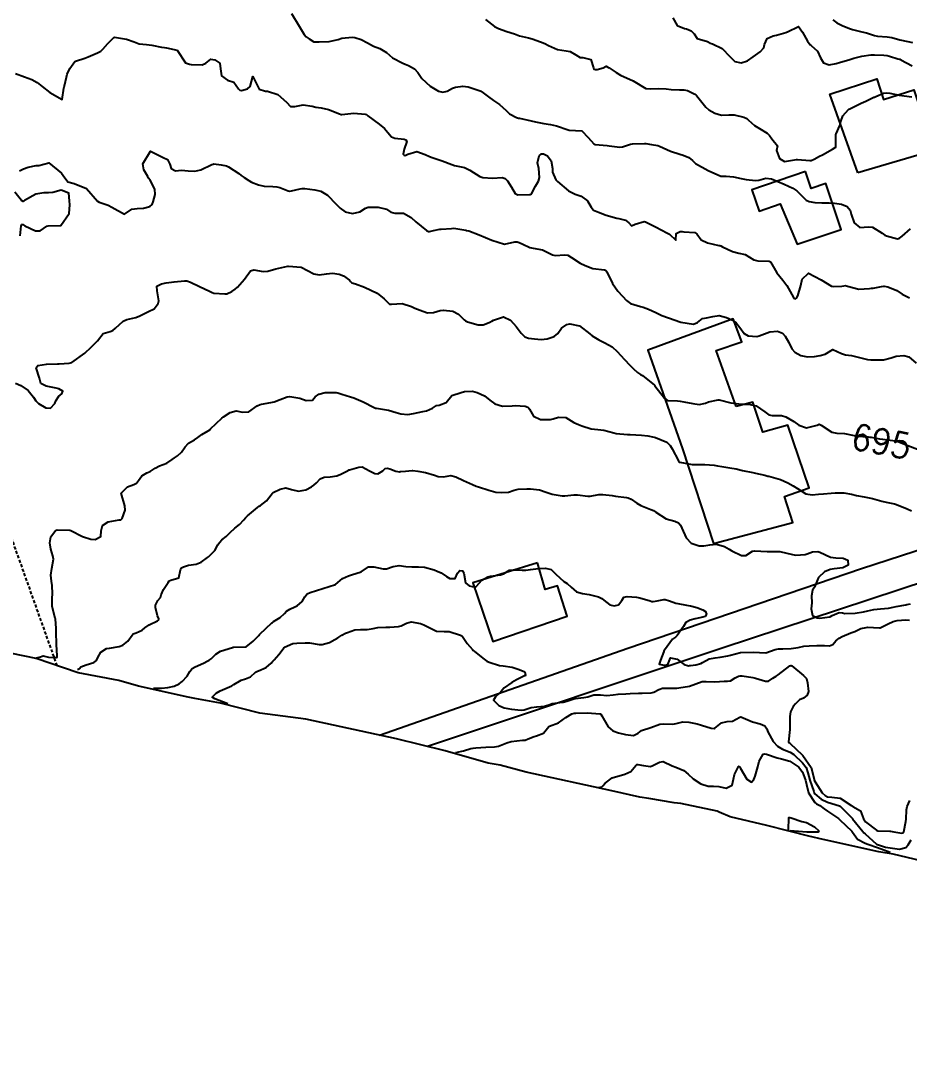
# Model space of a CAD drawing. Header units: metres. Extents: x 292545 to 299085, y 7450245 to 7463078.
# Drawn here: x 294180.7 to 294320.8, y 7462523.3 to 7462687.8 of the extents above; entities that cross this region are included whole.
import ezdxf
from ezdxf.enums import TextEntityAlignment as Align

# ---------------------------------------------------------------- set-up
doc = ezdxf.new("R2010")
doc.units = ezdxf.units.M
doc.linetypes.add('DASHED', pattern=[0.75, 0.5, -0.25])
for name, color, linetype in [('Area', 45, 'Continuous'), ('Cotas', 45, 'Continuous'), ('Curvas de Nivel 1m', 11, 'Continuous'), ('Curvas de Nivel 5m', 15, 'Continuous'), ('Edificações', 30, 'Continuous'), ('Vias Primárias', 230, 'Continuous'), ('Vias Secundárias', 230, 'DASHED')]:
    doc.layers.add(name, color=color, linetype=linetype)
doc.styles.add('Style-STANDARD', font='STANDARD.shx')

msp = doc.modelspace()

# ---------------------------------------------------------------- linework, layer by layer
at = {"layer": 'Area'}
msp.add_polyline3d([(294330.4, 7462553.36, 700.55), (294318.25, 7462556.29, 699.25), (294315.98, 7462556.65, 699.29), (294307.19, 7462558.61, 701.57), (294304.95, 7462559.1, 701.63), (294298.33, 7462560.82, 701.66), (294292.53, 7462562.17, 701.39), (294290.79, 7462562.89, 700.94), (294290.5, 7462563.06, 700.88), (294284.77, 7462564.26, 701.25), (294283.72, 7462564.35, 701.4), (294279.73, 7462565.08, 701.13), (294278.29, 7462565.24, 701.04), (294273.86, 7462566.28, 700.79), (294260.36, 7462569.19, 700.14), (294256.24, 7462570.31, 699.94), (294254.35, 7462570.61, 699.83), (294247.56, 7462572.59, 699.39), (294239.9, 7462574.45, 699.61), (294225.61, 7462577.59, 699.99), (294218.33, 7462578.51, 699.23), (294212.15, 7462580.08, 699), (294208.12, 7462580.83, 698.75), (294207.05, 7462581.03, 698.35), (294199.19, 7462582.76, 697.52), (294196.09, 7462583.67, 697.4), (294189.7, 7462584.86, 697.13), (294183.08, 7462587.14, 695.86), (294170.99, 7462589.62, 696.11)], dxfattribs=at)
at = {"layer": 'Curvas de Nivel 1m', "flags": 128}
for points, elevation in [([(294223.36, 7462688.93), (294224.54, 7462686.92), (294225.32, 7462685.62), (294225.67, 7462685.25), (294226.14, 7462684.9), (294226.87, 7462684.45), (294227.31, 7462684.44), (294227.73, 7462684.45), (294229.31, 7462684.51), (294230.68, 7462684.84), (294231.31, 7462685.01), (294232.94, 7462685.19), (294233.32, 7462685.12), (294234.32, 7462684.8), (294235.31, 7462684.28), (294236.28, 7462683.76), (294237.3, 7462683.4), (294238.33, 7462682.75), (294239.28, 7462681.93), (294240.9, 7462681.09), (294241.27, 7462680.94), (294241.82, 7462680.71), (294242.75, 7462680.19), (294243.25, 7462679.6), (294243.92, 7462678.68), (294245.22, 7462677.45), (294246.52, 7462676.66), (294247.21, 7462676.51), (294247.91, 7462676.64), (294248.72, 7462677.13), (294249.22, 7462677.27), (294250.39, 7462677.45), (294251.22, 7462677.33), (294253.09, 7462676.7), (294253.21, 7462676.65), (294253.37, 7462676.57), (294254.42, 7462675.78), (294255.2, 7462675.2), (294256.16, 7462674.54), (294257.18, 7462673.59), (294257.73, 7462673.08), (294258.82, 7462672.51), (294259.17, 7462672.41), (294259.29, 7462672.38), (294261.17, 7462671.96), (294261.81, 7462671.83), (294263.16, 7462671.57), (294264.21, 7462671.39), (294265.15, 7462671.19), (294267.01, 7462670.55), (294267.14, 7462670.52), (294269.14, 7462670.39), (294270.12, 7462669.36), (294271.04, 7462668.36), (294271.12, 7462668.29), (294271.24, 7462668.24), (294273.12, 7462668.07), (294273.44, 7462668.02), (294275.12, 7462667.81), (294275.54, 7462667.89), (294276.84, 7462668.29), (294277.12, 7462668.34), (294279, 7462668.4), (294279.12, 7462668.39), (294279.23, 7462668.38), (294280.14, 7462668.25), (294281.12, 7462668.07), (294281.4, 7462667.96), (294283.11, 7462667.18), (294284.6, 7462666.71), (294285.1, 7462666.58), (294286.01, 7462666.19), (294286.61, 7462665.7), (294287.08, 7462665.26), (294289.07, 7462664.15), (294291.06, 7462663.25), (294291.93, 7462663.25), (294293.06, 7462663.13), (294294.27, 7462662.87), (294295.05, 7462662.74), (294296.56, 7462662.55), (294297.05, 7462662.62), (294298.15, 7462662.95), (294299.06, 7462662.84), (294301.04, 7462662.01), (294302.42, 7462661.37), (294303.03, 7462660.95), (294304, 7462659.97), (294304.53, 7462659.47), (294305.02, 7462659.23), (294305.88, 7462659.09), (294307.01, 7462659.02), (294308.14, 7462659.04), (294309.01, 7462659), (294310.1, 7462658.81), (294311.01, 7462658.47), (294311.45, 7462657.89), (294311.65, 7462657.23), (294312.12, 7462655.88), (294312.97, 7462655.16), (294314.36, 7462655.25), (294314.97, 7462655.21), (294316.54, 7462654.24), (294316.95, 7462653.94), (294317.2, 7462653.82), (294318.95, 7462653.38), (294319.27, 7462653.47), (294319.66, 7462653.79), (294320.96, 7462654.92)], 692), ([(294253.95, 7462687.97), (294255.34, 7462686.89), (294255.99, 7462686.54), (294257.33, 7462686.08), (294258.5, 7462685.69), (294259.32, 7462685.4), (294260.74, 7462685.06), (294261.32, 7462684.92), (294262.6, 7462684.47), (294263.31, 7462684.16), (294263.89, 7462683.86), (294265.3, 7462683.25), (294266.69, 7462683.02), (294267.29, 7462682.9), (294268.17, 7462682.4), (294268.89, 7462681.99), (294269.28, 7462681.96), (294270.58, 7462681.67), (294270.97, 7462680.36), (294271.05, 7462680.15), (294271.26, 7462680.08), (294271.54, 7462680.08), (294272.5, 7462680.35), (294272.98, 7462680.63), (294273.26, 7462680.47), (294273.34, 7462680.41), (294273.46, 7462680.34), (294274.55, 7462679.61), (294275.25, 7462679.18), (294277.24, 7462678.29), (294279.23, 7462677.11), (294279.97, 7462677.01), (294281.22, 7462677.1), (294282.42, 7462677.03), (294283.22, 7462676.95), (294284.56, 7462676.87), (294285.22, 7462676.85), (294285.8, 7462676.77), (294286.97, 7462676.17), (294287.12, 7462676.08), (294287.21, 7462676), (294288.68, 7462674.16), (294289.19, 7462673.72), (294290.12, 7462673.2), (294291.17, 7462672.9), (294292.35, 7462672.94), (294293.18, 7462672.91), (294294.69, 7462672.56), (294295.17, 7462672.36), (294295.45, 7462672.08), (294296.36, 7462671.27), (294297.15, 7462670.76), (294298.4, 7462670.04), (294298.76, 7462669.66), (294299.13, 7462669.13), (294300, 7462668.02), (294299.83, 7462667.29), (294300.3, 7462666.02), (294301.09, 7462665.57), (294303, 7462665.89), (294303.09, 7462665.9), (294303.17, 7462665.9), (294305.09, 7462665.71), (294305.31, 7462665.74), (294305.81, 7462665.95), (294306.61, 7462666.43), (294307.1, 7462666.63), (294308.69, 7462667.5), (294309.11, 7462667.76), (294309.19, 7462667.83), (294309.23, 7462667.91), (294309.23, 7462669.82), (294309.24, 7462669.91), (294309.82, 7462671.24), (294309.99, 7462671.9), (294310.33, 7462672.75), (294311.19, 7462673.75), (294311.27, 7462673.81), (294311.42, 7462673.89), (294312.59, 7462674.48), (294313.2, 7462674.76), (294313.96, 7462675.09), (294315.21, 7462675.7), (294315.31, 7462675.74), (294315.49, 7462675.84), (294316.7, 7462676.35), (294317.22, 7462676.38), (294317.74, 7462676.33), (294319.22, 7462676.05), (294321.21, 7462675.77)], 691), ([(294308.75, 7462687.92), (294309.35, 7462687.46), (294310.22, 7462687.02), (294311.34, 7462686.54), (294311.84, 7462686.39), (294313.33, 7462686.05), (294314.03, 7462685.85), (294315.33, 7462685.44), (294315.8, 7462685.36), (294317.32, 7462685.25), (294318.02, 7462685.11), (294319.32, 7462684.77), (294320.57, 7462684.52), (294321.31, 7462684.36)], 689), ([(294179.81, 7462679.44), (294181.24, 7462678.93), (294182.36, 7462678.53), (294183.23, 7462678.02), (294184.02, 7462677.39), (294185.21, 7462676.45), (294187.19, 7462675.36), (294187.45, 7462677.13), (294187.49, 7462677.36), (294187.57, 7462677.69), (294187.97, 7462679.35), (294188.38, 7462680.22), (294189.18, 7462681.33), (294189.27, 7462681.39), (294190.72, 7462681.87), (294191.28, 7462682.08), (294192.73, 7462682.73), (294193.29, 7462682.99), (294193.44, 7462683.13), (294193.57, 7462683.28), (294194.4, 7462684.17), (294195.31, 7462685.12), (294195.41, 7462685.16), (294197.31, 7462684.87), (294198.54, 7462684.46), (294199.3, 7462684.15), (294200.45, 7462684.05), (294201.3, 7462683.94), (294202.85, 7462683.62), (294203.3, 7462683.56), (294203.63, 7462683.5), (294205.29, 7462683.14), (294206.65, 7462681.13), (294207.26, 7462680.9), (294207.52, 7462680.86), (294209.26, 7462680.81), (294209.85, 7462681.09), (294210.64, 7462681.71), (294211.27, 7462681.61), (294212.02, 7462681.06), (294212.13, 7462680.19), (294212.3, 7462679.06), (294213.24, 7462678.38), (294214.27, 7462678.07), (294214.99, 7462677.02), (294215.22, 7462676.83), (294215.45, 7462676.78), (294216.39, 7462677.01), (294216.83, 7462677.4), (294217.24, 7462679), (294218.25, 7462676.99), (294219.22, 7462676.66), (294219.55, 7462676.64), (294221.21, 7462676.13), (294222.57, 7462674.94), (294223.19, 7462674.23), (294223.87, 7462674.24), (294225.19, 7462674.51), (294226.6, 7462674.3), (294227.19, 7462674.16), (294228.03, 7462674.02), (294229.18, 7462673.78), (294230.94, 7462673.07), (294231.17, 7462672.98), (294231.31, 7462672.97), (294233.18, 7462673.17), (294234.96, 7462673.01), (294235.17, 7462672.96), (294235.28, 7462672.9), (294235.4, 7462672.79), (294237.15, 7462671.43), (294237.99, 7462670.75), (294238.54, 7462670.15), (294239.13, 7462669.45), (294239.62, 7462669.23), (294241.13, 7462669.09), (294241.4, 7462668.99), (294241.55, 7462668.71), (294241.11, 7462667.49), (294240.95, 7462666.72), (294241.1, 7462666.55), (294241.29, 7462666.53), (294241.7, 7462666.71), (294243.11, 7462667.13), (294244.45, 7462666.68), (294245.1, 7462666.37), (294245.55, 7462666.22), (294247.09, 7462665.67), (294248.61, 7462665.1), (294249.08, 7462664.96), (294250.62, 7462664.6), (294251.07, 7462664.43), (294251.47, 7462664.2), (294253.06, 7462663.2), (294253.51, 7462663.03), (294255.06, 7462662.92), (294256.55, 7462663.04), (294257.06, 7462662.89), (294257.43, 7462662.53), (294258.07, 7462661.49), (294258.61, 7462660.51), (294259.02, 7462660.31), (294260.91, 7462660.37), (294261.02, 7462660.38), (294261.1, 7462660.4), (294261.21, 7462660.48), (294261.85, 7462661.66), (294262.29, 7462662.47), (294262.47, 7462663.05), (294262.34, 7462664.47), (294262.17, 7462665.38), (294262.42, 7462666.47), (294262.77, 7462666.79), (294263.1, 7462666.79), (294263.72, 7462666.45), (294264.29, 7462665.65), (294264.51, 7462664.44), (294264.53, 7462663.9), (294265.06, 7462662.68), (294265.28, 7462662.43), (294267.03, 7462660.92), (294268.11, 7462660.4), (294269.02, 7462660.08), (294270.01, 7462659.37), (294270.63, 7462658.37), (294271, 7462657.88), (294271.79, 7462657.56), (294272.98, 7462657.12), (294274.68, 7462656.62), (294274.98, 7462656.56), (294276.01, 7462656.3), (294276.57, 7462655.9), (294276.96, 7462655.42), (294277.55, 7462655.7), (294278.97, 7462656.11), (294279.19, 7462656.05), (294280.96, 7462655.15), (294281.57, 7462654.86), (294282.75, 7462654.22), (294282.87, 7462654.14), (294282.95, 7462654.08), (294283.99, 7462653.16), (294284, 7462654.21), (294284.65, 7462654.5), (294284.96, 7462654.5), (294285.24, 7462654.48), (294286.95, 7462654.35), (294287.28, 7462654.17), (294287.98, 7462653.2), (294288.94, 7462652.72), (294290.77, 7462652.3), (294290.93, 7462652.29), (294291.07, 7462652.27), (294291.34, 7462652.12), (294292.92, 7462651.38), (294293.91, 7462651.09), (294294.92, 7462650.89), (294296.28, 7462650.07), (294296.9, 7462649.91), (294298.71, 7462649.84), (294298.9, 7462649.74), (294299.91, 7462648.02), (294300.87, 7462646.82), (294301.48, 7462646), (294302.25, 7462644.58), (294302.59, 7462643.99), (294302.83, 7462643.9), (294302.99, 7462643.99), (294303.2, 7462644.35), (294303.66, 7462645.98), (294303.87, 7462646.98), (294304.88, 7462647.96), (294306.87, 7462646.9), (294308.53, 7462645.92), (294308.85, 7462645.82), (294310.14, 7462645.9), (294310.76, 7462645.98), (294310.85, 7462645.97), (294311.05, 7462645.89), (294312.85, 7462645.4), (294314.54, 7462645.53), (294314.85, 7462645.57), (294315.1, 7462645.58), (294316.43, 7462645.82), (294316.78, 7462645.9), (294316.85, 7462645.9), (294317.43, 7462645.81), (294318.85, 7462645.22), (294319.69, 7462644.63), (294320.84, 7462644.07)], 693), ([(294180.43, 7462664.07), (294181.07, 7462664.42), (294181.81, 7462664.68), (294183.08, 7462664.92), (294183.51, 7462664.96), (294185.08, 7462665.38), (294187.06, 7462663.7), (294187.34, 7462663.36), (294188.04, 7462662.34), (294189.04, 7462662.1), (294191.03, 7462661.31), (294192.73, 7462659.29), (294193, 7462659.14), (294194.43, 7462658.7), (294194.99, 7462658.37), (294196.98, 7462657.24), (294198.15, 7462658.07), (294198.99, 7462658.15), (294200.01, 7462658.22), (294201, 7462658.44), (294201.38, 7462658.8), (294201.53, 7462659.18), (294201.85, 7462660.35), (294201.78, 7462661.18), (294201.05, 7462662.61), (294200.81, 7462662.96), (294200.66, 7462663.2), (294200.05, 7462664.23), (294199.87, 7462665.21), (294201.1, 7462667.19), (294203.09, 7462666.19), (294203.81, 7462665.88), (294204.16, 7462665.15), (294204.36, 7462664.44), (294205.06, 7462664.11), (294206, 7462664.19), (294207.06, 7462664.09), (294208.12, 7462664.05), (294209.06, 7462664.26), (294210.8, 7462665.07), (294210.98, 7462665.17), (294211.07, 7462665.18), (294212.26, 7462665.06), (294213.07, 7462664.87), (294213.39, 7462664.73), (294215.06, 7462663.66), (294215.41, 7462663.37), (294215.87, 7462663.02), (294216.59, 7462662.55), (294217.05, 7462662.3), (294218.15, 7462661.88), (294219.04, 7462661.66), (294220.39, 7462661.61), (294221.04, 7462661.58), (294221.53, 7462661.45), (294222.81, 7462660.93), (294223.03, 7462660.86), (294223.09, 7462660.87), (294223.32, 7462660.93), (294224.69, 7462661.26), (294225.04, 7462661.32), (294225.46, 7462661.32), (294227.04, 7462661.11), (294227.95, 7462660.87), (294229.02, 7462660.23), (294230.4, 7462658.85), (294231, 7462658.22), (294231.8, 7462657.64), (294232.99, 7462657.36), (294234.14, 7462657.64), (294235, 7462658.18), (294235.44, 7462658.34), (294237, 7462658.37), (294238.31, 7462658.06), (294238.99, 7462657.57), (294239.66, 7462657.4), (294240.99, 7462657.39), (294242.24, 7462656.71), (294242.97, 7462656.04), (294244.64, 7462654.67), (294244.84, 7462654.56), (294244.95, 7462654.53), (294245.09, 7462654.53), (294245.73, 7462654.66), (294246.73, 7462654.88), (294246.96, 7462654.89), (294248.58, 7462655), (294248.96, 7462655.03), (294250.82, 7462654.73), (294250.95, 7462654.7), (294251.3, 7462654.6), (294252.95, 7462654.01), (294253.94, 7462653.57), (294254.94, 7462653.15), (294256.93, 7462652.53), (294258.56, 7462652.89), (294258.94, 7462652.9), (294259.24, 7462652.81), (294259.82, 7462652.5), (294260.93, 7462652.01), (294261.49, 7462651.91), (294262.92, 7462651.64), (294264.53, 7462650.82), (294264.91, 7462650.71), (294266.48, 7462650.84), (294266.91, 7462650.78), (294267.5, 7462650.4), (294268.89, 7462649.52), (294269.67, 7462649.16), (294270.89, 7462648.69), (294272.74, 7462648.49), (294272.88, 7462648.44), (294272.97, 7462648.34), (294273.08, 7462648.14), (294273.99, 7462646.33), (294274.84, 7462645.08), (294275.54, 7462644.31), (294276.18, 7462643.65), (294276.82, 7462643.17), (294278.38, 7462642.71), (294278.82, 7462642.59), (294279.66, 7462642.26), (294280.81, 7462641.72), (294281.76, 7462641.28), (294282.79, 7462640.89), (294284.78, 7462640.2), (294286.78, 7462639.91), (294287.4, 7462640.17), (294288.16, 7462640.79), (294288.79, 7462640.88), (294289.82, 7462641.12), (294290.8, 7462641.25), (294291.94, 7462640.97), (294292.79, 7462640.6), (294293.51, 7462640.1), (294294.07, 7462639.39), (294294.77, 7462638.41), (294295.38, 7462638.07), (294296.76, 7462637.96), (294297.13, 7462638.05), (294298.77, 7462638.7), (294299.99, 7462638.8), (294300.77, 7462638.49), (294301.19, 7462638.01), (294301.77, 7462636.98), (294302.29, 7462635.99), (294302.73, 7462635.46), (294303.71, 7462634.96), (294304.72, 7462634.75), (294305.86, 7462634.81), (294306.72, 7462634.94), (294307.5, 7462635.16), (294308.73, 7462635.92), (294310.09, 7462635.26), (294310.72, 7462635.06), (294311.66, 7462634.95), (294312.72, 7462634.71), (294314.22, 7462634.35), (294314.72, 7462634.28), (294315.13, 7462634.26), (294316.72, 7462634.29), (294317.96, 7462634.57), (294318.72, 7462634.83), (294319.92, 7462634.98), (294320.72, 7462634.72), (294321.88, 7462633.76)], 694), ([(294180.54, 7462653.84), (294180.69, 7462655.43), (294180.78, 7462655.62), (294180.96, 7462655.6), (294181.28, 7462655.43), (294182.95, 7462654.64), (294183.7, 7462654.65), (294184.74, 7462655.38), (294184.96, 7462655.44), (294186.88, 7462655.45), (294186.96, 7462655.49), (294188.26, 7462657.34), (294188.39, 7462658.73), (294188.33, 7462659.34), (294188.23, 7462660.55), (294187.03, 7462661.02), (294185.71, 7462660.69), (294185.03, 7462660.61), (294184.28, 7462660.64), (294183.02, 7462660.43), (294181.25, 7462659.43), (294181.12, 7462659.32), (294181.01, 7462659.28), (294180.76, 7462659.43), (294179.72, 7462660.75)], 694), ([(294182.89, 7462587.22), (294183.73, 7462587.39), (294184.02, 7462587.53), (294184.16, 7462587.57), (294185.04, 7462587.38), (294186.27, 7462587.31), (294186.39, 7462587.37), (294186.37, 7462587.58), (294186.3, 7462589.37), (294186.23, 7462591.34), (294186.23, 7462591.37), (294186.23, 7462591.4), (294186.21, 7462591.91), (294186.1, 7462593.37), (294186.06, 7462593.53), (294185.61, 7462595.37), (294185.58, 7462596.68), (294185.63, 7462597.37), (294185.59, 7462598.67), (294185.47, 7462599.37), (294185.37, 7462600.31), (294185.56, 7462601.37), (294185.78, 7462602.81), (294185.71, 7462603.37), (294185.39, 7462604.41), (294185.23, 7462605.38), (294185.4, 7462606.36), (294186.14, 7462607.36), (294186.39, 7462607.45), (294188.32, 7462607.42), (294188.39, 7462607.4), (294188.55, 7462607.34), (294190.38, 7462606.4), (294191.7, 7462605.98), (294192.37, 7462605.92), (294193.25, 7462606.41), (294193.31, 7462607.28), (294193.55, 7462608.13), (294194.41, 7462608.71), (294196.16, 7462609), (294196.41, 7462609.04), (294196.66, 7462609.24), (294197.11, 7462610.55), (294197.03, 7462611.23), (294196.46, 7462613.24), (294197.49, 7462614.22), (294198.48, 7462614.59), (294198.89, 7462614.8), (294199.19, 7462615.21), (294199.74, 7462615.97), (294200.5, 7462616.42), (294201.04, 7462616.65), (294201.83, 7462617.18), (294202.52, 7462617.56), (294203.69, 7462617.99), (294204.53, 7462618.52), (294204.87, 7462618.81), (294205.36, 7462619.14), (294205.98, 7462619.69), (294206.55, 7462620.56), (294207.11, 7462621.12), (294208.02, 7462621.65), (294208.57, 7462622.03), (294209.19, 7462622.48), (294210.22, 7462623.08), (294210.44, 7462623.23), (294210.59, 7462623.37), (294212.34, 7462625.05), (294212.6, 7462625.26), (294213.69, 7462625.96), (294214.61, 7462626.22), (294215.6, 7462626.04), (294216.61, 7462626.05), (294217.93, 7462626.99), (294218.38, 7462627.23), (294218.63, 7462627.29), (294220.08, 7462627.52), (294220.63, 7462627.66), (294221.58, 7462628.01), (294222.65, 7462628.44), (294223.07, 7462628.51), (294224.64, 7462628.24), (294225.66, 7462627.88), (294226.64, 7462627.91), (294227.1, 7462628.43), (294227.67, 7462628.87), (294228.66, 7462629.14), (294230.39, 7462629.11), (294230.65, 7462629.04), (294231.31, 7462628.83), (294232.65, 7462628.43), (294233.2, 7462628.25), (294234.64, 7462627.66), (294236.4, 7462626.77), (294236.62, 7462626.66), (294236.77, 7462626.62), (294238.62, 7462626.34), (294239.86, 7462625.97), (294240.61, 7462625.73), (294241.67, 7462625.65), (294242.61, 7462625.81), (294244.06, 7462626.12), (294244.62, 7462626.25), (294245.56, 7462626.66), (294246.22, 7462627.06), (294246.63, 7462627.14), (294247.72, 7462627.55), (294248.64, 7462628.63), (294250.13, 7462629.13), (294250.65, 7462629.3), (294251.89, 7462629.35), (294252.65, 7462629.14), (294253.78, 7462628.57), (294254.64, 7462627.92), (294255.43, 7462627.34), (294256.63, 7462626.96), (294258.13, 7462627.01), (294258.63, 7462627.06), (294260.18, 7462626.95), (294260.63, 7462626.81), (294260.8, 7462626.66), (294260.89, 7462626.49), (294261.51, 7462625.38), (294262.61, 7462624.84), (294264.19, 7462624.86), (294264.61, 7462624.97), (294265.44, 7462625.25), (294266.61, 7462625.18), (294267.89, 7462624.4), (294268.6, 7462624.05), (294269.13, 7462623.85), (294270.59, 7462623.4), (294271.68, 7462623.26), (294272.59, 7462623.17), (294274.17, 7462622.73), (294274.58, 7462622.64), (294276.37, 7462622.51), (294276.57, 7462622.49), (294276.76, 7462622.48), (294278.57, 7462622.37), (294279.56, 7462622.26), (294280.57, 7462622.09), (294280.78, 7462622.03), (294282.56, 7462621.3), (294283.1, 7462620.76), (294283.41, 7462620.22), (294284.41, 7462618.31), (294284.47, 7462618.2), (294284.49, 7462618.17), (294284.52, 7462618.15), (294284.61, 7462618.11), (294286.52, 7462617.75), (294286.96, 7462617.74), (294288.52, 7462617.78), (294290.02, 7462617.64), (294290.52, 7462617.55), (294291.2, 7462617.44), (294292.51, 7462617.24), (294293.47, 7462617.05), (294294.51, 7462616.82), (294296.1, 7462616.47), (294296.51, 7462616.37), (294298, 7462616.05), (294298.5, 7462615.93), (294298.64, 7462615.9), (294300.49, 7462615.37), (294301.61, 7462614.87), (294302.48, 7462614.39), (294303.14, 7462613.98), (294304.46, 7462613.15), (294305.46, 7462612.95), (294306.46, 7462613.07), (294307.25, 7462613.15), (294308.47, 7462613.24), (294309.11, 7462613.27), (294310.47, 7462613.26), (294311.67, 7462613.09), (294312.46, 7462612.88), (294313.68, 7462612.64), (294314.46, 7462612.51), (294314.99, 7462612.38), (294316.45, 7462611.96), (294317.13, 7462611.81), (294318.45, 7462611.56), (294318.79, 7462611.46), (294320.44, 7462610.78), (294321.12, 7462610.45)], 696), ([(294189.59, 7462585.46), (294189.71, 7462585.47), (294189.8, 7462585.49), (294189.88, 7462585.58), (294190.14, 7462585.81), (294190.97, 7462586.14), (294192.15, 7462586.5), (294192.59, 7462586.84), (294192.79, 7462587.28), (294193.29, 7462588.16), (294194.17, 7462588.7), (294194.63, 7462588.8), (294196.17, 7462589.03), (294196.76, 7462589.24), (294197.51, 7462589.9), (294198.2, 7462590.85), (294198.39, 7462591.03), (294198.84, 7462591.21), (294199.77, 7462591.64), (294200.21, 7462591.97), (294200.92, 7462592.48), (294202.22, 7462593.08), (294202.34, 7462593.18), (294202.44, 7462593.39), (294202.23, 7462593.88), (294201.88, 7462595.18), (294201.89, 7462595.55), (294202.26, 7462596.3), (294202.66, 7462596.78), (294202.77, 7462597.17), (294203.16, 7462598.05), (294203.89, 7462599.16), (294204.07, 7462599.38), (294204.3, 7462599.48), (294205.59, 7462599.85), (294205.83, 7462601.13), (294206.01, 7462601.45), (294206.33, 7462601.63), (294207.1, 7462601.88), (294208.33, 7462602.01), (294209.09, 7462602.34), (294210.08, 7462603.08), (294210.24, 7462603.19), (294210.34, 7462603.27), (294211.24, 7462604.19), (294211.74, 7462605.07), (294211.97, 7462605.47), (294212.38, 7462605.87), (294213.04, 7462606.39), (294213.67, 7462607.04), (294214.4, 7462607.73), (294215.12, 7462608.31), (294215.8, 7462609.02), (294216.09, 7462609.34), (294216.42, 7462609.65), (294217.97, 7462610.99), (294218.25, 7462611.17), (294218.44, 7462611.27), (294219.41, 7462612.01), (294220.12, 7462612.96), (294220.27, 7462613.16), (294220.47, 7462613.32), (294221.57, 7462613.85), (294222.47, 7462614.07), (294223.34, 7462613.79), (294224.47, 7462613.54), (294225.59, 7462613.78), (294226.48, 7462614.22), (294226.88, 7462614.48), (294227.27, 7462614.88), (294227.88, 7462615.49), (294228.49, 7462615.77), (294229.45, 7462615.81), (294230.49, 7462615.96), (294231.11, 7462616.22), (294232.3, 7462616.82), (294232.43, 7462616.9), (294232.5, 7462616.93), (294233.95, 7462617.36), (294234.51, 7462617.38), (294235.63, 7462616.78), (294236.5, 7462616.34), (294236.98, 7462616.29), (294237.76, 7462616.76), (294238.13, 7462617.14), (294238.51, 7462617.18), (294238.83, 7462617.07), (294239.82, 7462616.73), (294240.4, 7462616.62), (294240.5, 7462616.64), (294240.57, 7462616.66), (294241.31, 7462616.71), (294242.38, 7462616.83), (294242.5, 7462616.82), (294243.26, 7462616.69), (294244.5, 7462616.5), (294245.92, 7462616.08), (294246.5, 7462615.86), (294247.32, 7462615.82), (294248.5, 7462616), (294249.29, 7462615.83), (294250.49, 7462615.25), (294250.93, 7462615.04), (294251.89, 7462614.59), (294252.48, 7462614.33), (294252.82, 7462614.23), (294254.47, 7462613.72), (294255.6, 7462613.41), (294256.46, 7462613.32), (294257.58, 7462613.4), (294258.47, 7462613.7), (294259.11, 7462613.87), (294260.47, 7462613.92), (294261.03, 7462613.93), (294262.47, 7462613.77), (294263.52, 7462613.39), (294264.46, 7462613.05), (294266.06, 7462612.82), (294266.46, 7462612.83), (294267.88, 7462612.98), (294268.46, 7462612.95), (294270.08, 7462612.75), (294270.46, 7462612.77), (294271.81, 7462613.01), (294272.46, 7462613.02), (294273.94, 7462612.84), (294274.46, 7462612.78), (294276.2, 7462612.56), (294276.46, 7462612.5), (294276.9, 7462612.29), (294277.83, 7462611.66), (294278.44, 7462611.3), (294280.04, 7462610.65), (294280.44, 7462610.51), (294280.8, 7462610.25), (294282.42, 7462609.19), (294283.83, 7462608.79), (294284.41, 7462608.53), (294284.69, 7462608.2), (294284.91, 7462607.69), (294285.58, 7462606.19), (294286.37, 7462605.32), (294287.63, 7462604.91), (294288.37, 7462604.9), (294289.32, 7462605.09), (294290.37, 7462605.21), (294291.66, 7462604.82), (294292.37, 7462604.39), (294292.8, 7462604.11), (294294.35, 7462603.4), (294295.02, 7462603.41), (294296.08, 7462604.06), (294296.36, 7462604.14), (294298.36, 7462604.04), (294300.36, 7462604.01), (294302.36, 7462603.58), (294302.9, 7462603.44), (294304.36, 7462603.54), (294304.66, 7462603.67), (294305.52, 7462603.95), (294306.36, 7462604.03), (294306.67, 7462603.94), (294308.35, 7462603.16), (294309.22, 7462603.04), (294310.34, 7462602.98), (294311.11, 7462602.66), (294311.14, 7462601.89), (294310.33, 7462601.46), (294308.94, 7462601.3), (294308.33, 7462601.21), (294307.42, 7462600.83), (294306.46, 7462599.94), (294306.41, 7462599.84), (294306.31, 7462599.57), (294305.82, 7462598.42), (294305.55, 7462597.95), (294305.36, 7462597.04), (294305.4, 7462595.95), (294305.29, 7462595), (294305.55, 7462593.95), (294306.24, 7462593.57), (294306.66, 7462593.52), (294308.24, 7462593.73), (294308.38, 7462593.78), (294308.64, 7462593.92), (294309.72, 7462594.43), (294310.25, 7462594.34), (294310.62, 7462594.27), (294312.25, 7462594.31), (294313.59, 7462594.52), (294314.25, 7462594.68), (294315.21, 7462594.88), (294316.25, 7462594.97), (294317.52, 7462595.08), (294318.26, 7462595.22), (294318.73, 7462595.33), (294320.26, 7462595.62), (294320.4, 7462595.64), (294321.01, 7462595.77)], 697), ([(294201.59, 7462582.48), (294202.82, 7462582.49), (294203.83, 7462582.58), (294204.84, 7462582.77), (294205.64, 7462583.13), (294205.89, 7462583.35), (294206.11, 7462583.54), (294206.9, 7462584.34), (294207.33, 7462585.12), (294207.67, 7462585.58), (294208.14, 7462585.84), (294209.48, 7462586.42), (294210.15, 7462586.78), (294210.35, 7462586.88), (294210.67, 7462587.07), (294211.42, 7462587.81), (294212.17, 7462588.31), (294214.03, 7462588.89), (294214.17, 7462588.93), (294214.26, 7462588.94), (294216.17, 7462589.01), (294217.3, 7462589.89), (294218.2, 7462590.8), (294218.28, 7462590.91), (294218.36, 7462590.99), (294220.22, 7462592.77), (294220.33, 7462592.85), (294220.5, 7462592.96), (294221.54, 7462593.64), (294222.24, 7462594.27), (294222.57, 7462594.61), (294223.07, 7462594.93), (294223.89, 7462595.29), (294224.25, 7462595.47), (294225.03, 7462596.14), (294225.45, 7462596.9), (294225.8, 7462597.37), (294226.28, 7462597.58), (294227.31, 7462597.85), (294228.29, 7462598.18), (294230.29, 7462598.84), (294231.38, 7462599.75), (294232.31, 7462600.2), (294232.79, 7462600.33), (294234.31, 7462600.8), (294235.5, 7462601.61), (294236.33, 7462601.62), (294237.78, 7462601.3), (294238.32, 7462601.31), (294239.4, 7462601.67), (294240.33, 7462601.8), (294241.36, 7462601.68), (294242.33, 7462601.59), (294243.38, 7462601.63), (294244.33, 7462601.57), (294245.84, 7462601.14), (294246.32, 7462600.94), (294246.95, 7462600.64), (294247.78, 7462600.11), (294248.3, 7462599.78), (294249.18, 7462599.75), (294249.55, 7462600.62), (294249.91, 7462601.02), (294250.32, 7462600.99), (294250.52, 7462600.61), (294250.79, 7462599.1), (294251.36, 7462598.59), (294252.29, 7462598.4), (294252.42, 7462598.45), (294252.53, 7462598.58), (294253.37, 7462599.5), (294254.31, 7462600.05), (294254.73, 7462600.14), (294256.31, 7462600.34), (294256.77, 7462600.53), (294257.75, 7462601.09), (294258.32, 7462601.13), (294259.74, 7462601.08), (294260.32, 7462601.1), (294261.04, 7462601.2), (294262.32, 7462601.34), (294263.39, 7462601.38), (294264.32, 7462601.19), (294265.05, 7462600.43), (294266.3, 7462599.27), (294266.84, 7462598.96), (294267.45, 7462598.4), (294268.28, 7462597.69), (294269.26, 7462597.39), (294270.28, 7462597.26), (294271.76, 7462596.86), (294272.27, 7462596.63), (294272.63, 7462596.34), (294273.54, 7462595.61), (294274.25, 7462595.48), (294274.94, 7462595.63), (294275.47, 7462596.31), (294275.77, 7462596.8), (294276.27, 7462596.93), (294277.74, 7462596.82), (294278.27, 7462596.74), (294279.91, 7462596.26), (294280.17, 7462596.16), (294280.26, 7462596.13), (294280.39, 7462596.12), (294281.01, 7462596.24), (294282.05, 7462596.45), (294282.27, 7462596.44), (294282.97, 7462596.22), (294283.95, 7462595.89), (294284.26, 7462595.84), (294285.65, 7462595.58), (294286.26, 7462595.43), (294287.26, 7462595.17), (294288.25, 7462594.83), (294288.63, 7462594.54), (294288.83, 7462594.15), (294288.6, 7462593.79), (294288.24, 7462593.66), (294287.02, 7462593.39), (294286.23, 7462593.21), (294285.56, 7462592.85), (294285.17, 7462592.2), (294284.2, 7462590.76), (294283.89, 7462590.52), (294283.45, 7462590.22), (294282.18, 7462588.46), (294282.09, 7462588.32), (294282.06, 7462588.23), (294281.53, 7462586.86), (294281.34, 7462586.24), (294282.14, 7462586.1), (294282.27, 7462586.1), (294282.72, 7462586.22), (294283.14, 7462587.24), (294284.16, 7462587.06), (294285.3, 7462586.19), (294285.97, 7462586.01), (294286.14, 7462586.02), (294286.28, 7462586.04), (294287.11, 7462586.17), (294287.93, 7462586.38), (294288.15, 7462586.51), (294289.22, 7462587.08), (294290.16, 7462587.24), (294290.94, 7462587.34), (294292.16, 7462587.57), (294292.61, 7462587.66), (294294.17, 7462588.09), (294296.17, 7462588.14), (294298.17, 7462588.04), (294299.63, 7462588.58), (294300.18, 7462588.66), (294300.83, 7462588.66), (294302.18, 7462588.71), (294303.26, 7462588.9), (294304.18, 7462589.08), (294304.98, 7462589.16), (294306.19, 7462589.21), (294307.44, 7462589.19), (294308.19, 7462589.17), (294308.74, 7462589.36), (294309.23, 7462589.91), (294309.74, 7462590.36), (294310.2, 7462590.62), (294311.55, 7462591.22), (294312.21, 7462591.39), (294312.54, 7462591.54), (294313.17, 7462591.86), (294314.01, 7462592.06), (294314.22, 7462592.08), (294316.07, 7462591.97), (294316.22, 7462592), (294317.44, 7462592.6), (294318.23, 7462592.98), (294318.88, 7462593.14), (294320.23, 7462593.24), (294320.82, 7462593.19)], 698), ([(294213.3, 7462580), (294211.26, 7462580.77), (294210.84, 7462581.07), (294211.46, 7462581.69), (294212.09, 7462582.04), (294213.91, 7462582.85), (294214.1, 7462582.93), (294214.26, 7462583.03), (294215.4, 7462583.73), (294216.11, 7462583.94), (294216.89, 7462584.23), (294217.69, 7462584.99), (294217.96, 7462585.16), (294218.13, 7462585.22), (294219.36, 7462585.75), (294220.14, 7462586.39), (294220.4, 7462586.7), (294220.63, 7462586.96), (294221.34, 7462587.77), (294222.17, 7462588.86), (294222.21, 7462588.91), (294222.25, 7462588.94), (294223.58, 7462589.53), (294224.18, 7462589.59), (294225.49, 7462589.6), (294226.18, 7462589.61), (294227.69, 7462589.37), (294228.18, 7462589.33), (294229.35, 7462589.69), (294230.19, 7462590.12), (294230.64, 7462590.39), (294231.29, 7462590.83), (294231.88, 7462591.14), (294232.2, 7462591.27), (294233.35, 7462591.66), (294234.21, 7462591.72), (294235.26, 7462591.73), (294236.21, 7462591.9), (294236.95, 7462592.03), (294238.21, 7462592.07), (294238.87, 7462592.08), (294240.21, 7462592.2), (294240.63, 7462592.31), (294241.5, 7462592.71), (294242.23, 7462592.92), (294243.68, 7462592.69), (294244.22, 7462592.48), (294244.65, 7462592.24), (294246.21, 7462591.48), (294247.42, 7462591.42), (294248.2, 7462591.38), (294249.99, 7462590.82), (294250.19, 7462590.73), (294250.34, 7462590.61), (294251.08, 7462589.5), (294251.87, 7462588.58), (294252.02, 7462588.43), (294252.17, 7462588.29), (294253.55, 7462587.18), (294254.15, 7462586.74), (294254.53, 7462586.56), (294256.15, 7462586.04), (294256.71, 7462585.97), (294258.14, 7462585.76), (294259.24, 7462585.39), (294260.13, 7462585.05), (294260.25, 7462584.49), (294260.19, 7462584.42), (294260.12, 7462584.4), (294258.86, 7462583.76), (294258.11, 7462583.36), (294256.89, 7462582.53), (294256.51, 7462582.12), (294256.09, 7462581.61), (294255.51, 7462581.12), (294255.2, 7462580.55), (294256.06, 7462579.71), (294256.9, 7462579.36), (294258.06, 7462579.16), (294259.59, 7462578.97), (294260.06, 7462579.03), (294261.14, 7462579.4), (294262.06, 7462579.53), (294263.23, 7462579.62), (294264.07, 7462579.89), (294264.48, 7462580.02), (294266.07, 7462580.26), (294266.21, 7462580.28), (294266.77, 7462580.41), (294267.73, 7462580.75), (294268.08, 7462580.82), (294269.47, 7462580.99), (294270.08, 7462581.12), (294271.06, 7462581.39), (294272.09, 7462581.43), (294273.1, 7462581.33), (294274.09, 7462581.41), (294274.86, 7462581.54), (294276.09, 7462581.57), (294276.79, 7462581.6), (294278.09, 7462581.69), (294278.67, 7462581.7), (294280.1, 7462581.74), (294280.49, 7462581.85), (294281.28, 7462582.24), (294281.88, 7462582.46), (294282.11, 7462582.49), (294283.84, 7462582.48), (294284.11, 7462582.49), (294284.43, 7462582.53), (294286.11, 7462582.8), (294287.13, 7462583.15), (294288.12, 7462583.5), (294288.74, 7462583.53), (294290.12, 7462583.48), (294291.57, 7462583.57), (294292.12, 7462583.57), (294292.58, 7462583.64), (294293.33, 7462584.1), (294293.86, 7462584.36), (294294.13, 7462584.41), (294294.45, 7462584.41), (294296.12, 7462584.14), (294296.51, 7462584.06), (294298.12, 7462583.58), (294298.57, 7462583.58), (294299.28, 7462584.03), (294299.79, 7462584.36), (294300.13, 7462584.59), (294301.96, 7462585.99), (294302.1, 7462586.04), (294302.14, 7462586.03), (294302.29, 7462585.99), (294304.13, 7462584.47), (294304.59, 7462583.97), (294304.75, 7462583.33), (294304.87, 7462581.96), (294304.7, 7462581.35), (294304.08, 7462580.88), (294303.46, 7462580.6), (294302.83, 7462579.98), (294302.5, 7462579.56), (294302.06, 7462578.75), (294301.94, 7462577.99), (294301.95, 7462576.07), (294301.95, 7462575.99), (294301.95, 7462575.92), (294301.75, 7462573.99), (294301.86, 7462573.85), (294302, 7462573.75), (294303.87, 7462571.97), (294303.98, 7462571.86), (294305.31, 7462569.96), (294305.78, 7462568.11), (294305.81, 7462567.95), (294305.93, 7462567.68), (294307.06, 7462565.93), (294307.5, 7462565.52), (294307.9, 7462565.34), (294308.56, 7462565.25), (294309.9, 7462565.13), (294311.71, 7462563.88), (294311.88, 7462563.78), (294313.11, 7462563.09), (294313.57, 7462561.85), (294313.86, 7462561.37), (294315.63, 7462560.04), (294315.83, 7462559.94), (294317.73, 7462559.91), (294317.83, 7462559.9), (294318.35, 7462559.8), (294319.64, 7462559.59), (294319.83, 7462559.65), (294319.9, 7462559.71), (294319.92, 7462559.78), (294320.23, 7462561.41), (294320.28, 7462561.78), (294320.36, 7462563.29), (294320.46, 7462563.77), (294320.9, 7462564.76)], 699), ([(294271.73, 7462566.79), (294272.05, 7462566.82), (294272.3, 7462566.89), (294272.48, 7462567.06), (294272.81, 7462567.45), (294273.93, 7462568.33), (294275.94, 7462568.87), (294276.89, 7462569.34), (294277.65, 7462570.28), (294277.83, 7462570.4), (294277.95, 7462570.41), (294278.86, 7462570.27), (294279.95, 7462570.11), (294280.35, 7462570.25), (294281.39, 7462570.81), (294281.96, 7462570.88), (294283.4, 7462570.22), (294283.95, 7462569.98), (294285.22, 7462569.46), (294285.94, 7462568.9), (294286.69, 7462568.17), (294287.92, 7462567.36), (294289.06, 7462567.01), (294289.92, 7462566.99), (294290.75, 7462566.95), (294291.92, 7462566.69), (294292.86, 7462567.17), (294293.05, 7462568.1), (294293.21, 7462568.83), (294293.84, 7462570.09), (294293.91, 7462570.14), (294293.95, 7462570.13), (294294, 7462570.09), (294294.13, 7462569.91), (294295.18, 7462568.08), (294295.93, 7462567.63), (294296.25, 7462568.07), (294296.47, 7462568.59), (294296.92, 7462570.06), (294297.09, 7462570.93), (294297.72, 7462572.04), (294297.98, 7462572.12), (294298.26, 7462572.04), (294299.97, 7462571.45), (294300.64, 7462571.34), (294301.97, 7462570.94), (294303.37, 7462569.98), (294303.95, 7462569.19), (294304.44, 7462567.96), (294304.6, 7462567.29), (294304.9, 7462565.96), (294305.89, 7462564.43), (294306.16, 7462564.22), (294306.69, 7462563.94), (294307.38, 7462563.43), (294307.87, 7462563.07), (294309.62, 7462561.9), (294309.86, 7462561.7), (294311.75, 7462559.88), (294311.83, 7462559.75), (294312.6, 7462558.65), (294313.81, 7462558), (294314.28, 7462557.85), (294315.8, 7462557.33), (294317.79, 7462556.61)], 701), ([(294301.69, 7462560.04), (294301.72, 7462560.04), (294301.74, 7462560.05), (294301.74, 7462560.1), (294301.78, 7462562), (294301.81, 7462562.05), (294301.86, 7462562.07), (294301.93, 7462562.06), (294302.17, 7462562), (294303.85, 7462561.42), (294304.56, 7462561.25), (294305.84, 7462560.59), (294306.51, 7462559.94), (294306.43, 7462559.74), (294304.65, 7462559.76), (294302, 7462559.96)], 702)]:
    msp.add_lwpolyline(points, dxfattribs=dict(at, elevation=elevation))
at = {"layer": 'Curvas de Nivel 5m', "flags": 128}
for points, elevation in [([(294283.5, 7462688.22), (294284.16, 7462687.03), (294285.34, 7462686.56), (294285.64, 7462686.5), (294286.41, 7462686.18), (294286.87, 7462685.71), (294287.32, 7462684.95), (294288.98, 7462684.49), (294289.31, 7462684.3), (294289.41, 7462684.25), (294289.73, 7462684.14), (294291.3, 7462683.39), (294292.48, 7462682.11), (294293.28, 7462681.32), (294294.25, 7462681.11), (294295.28, 7462681.46), (294296.16, 7462682.07), (294297.29, 7462682.89), (294297.84, 7462683.5), (294297.98, 7462684.04), (294298.38, 7462684.98), (294299.32, 7462685.39), (294299.86, 7462685.49), (294301.33, 7462685.93), (294301.4, 7462685.95), (294301.59, 7462686.01), (294303.34, 7462686.88), (294303.94, 7462685.97), (294304.75, 7462684.53), (294305.18, 7462683.96), (294305.3, 7462683.85), (294306.3, 7462682.95), (294306.8, 7462681.94), (294307.27, 7462681.15), (294308.18, 7462680.83), (294309.27, 7462681.02), (294309.95, 7462681.23), (294311.28, 7462681.63), (294312.06, 7462681.88), (294313.29, 7462682.21), (294314.75, 7462682.39), (294315.29, 7462682.4), (294316.76, 7462682.35), (294317.29, 7462682.3), (294317.69, 7462682.21), (294318.98, 7462681.79), (294319.21, 7462681.71), (294319.28, 7462681.69), (294319.46, 7462681.61), (294321.27, 7462680.66)], 690), ([(294179.79, 7462630.57), (294180.66, 7462630.2), (294181.81, 7462629.42), (294182.64, 7462628.39), (294183.04, 7462627.81), (294183.46, 7462627.4), (294184.62, 7462626.72), (294185.33, 7462626.67), (294185.99, 7462627.37), (294186.19, 7462627.81), (294186.64, 7462628.53), (294187.1, 7462628.91), (294187.28, 7462629.35), (294186.66, 7462629.71), (294186.22, 7462629.81), (294184.66, 7462630.11), (294183.81, 7462630.54), (294183.57, 7462631.4), (294183.08, 7462633.03), (294183.33, 7462633.4), (294184.71, 7462633.59), (294186.41, 7462633.66), (294186.71, 7462633.66), (294188.3, 7462633.75), (294188.71, 7462633.87), (294190.72, 7462635.31), (294191.77, 7462636.26), (294192.74, 7462637.29), (294193.62, 7462638.42), (294194.76, 7462638.72), (294195.15, 7462638.88), (294195.59, 7462639.26), (294196.78, 7462640.37), (294197.36, 7462640.66), (294198.79, 7462640.96), (294199.41, 7462641.21), (294200.8, 7462641.91), (294201.67, 7462642.32), (294202.33, 7462643.17), (294202.4, 7462643.6), (294202.18, 7462645.18), (294202.12, 7462645.91), (294202.85, 7462646.28), (294203.6, 7462646.41), (294204.86, 7462646.57), (294206.46, 7462646.73), (294206.86, 7462646.73), (294207.42, 7462646.55), (294208.85, 7462645.85), (294210.41, 7462645.08), (294210.84, 7462644.89), (294211.12, 7462644.8), (294212.84, 7462644.69), (294213.17, 7462644.71), (294213.94, 7462645.04), (294214.47, 7462645.41), (294214.85, 7462645.75), (294215.94, 7462647.01), (294216.88, 7462648.33), (294217.4, 7462648.47), (294218.88, 7462648.21), (294219.59, 7462648.26), (294220.88, 7462648.61), (294222.29, 7462648.94), (294222.78, 7462649.03), (294222.88, 7462649.04), (294224.88, 7462648.91), (294226.87, 7462647.83), (294227.69, 7462647.7), (294228.87, 7462647.86), (294229.79, 7462647.93), (294230.87, 7462647.8), (294231.55, 7462647.51), (294232.48, 7462646.82), (294232.67, 7462646.62), (294232.86, 7462646.44), (294233.43, 7462646.24), (294234.85, 7462645.76), (294236.84, 7462644.77), (294237.95, 7462643.88), (294238.82, 7462643.08), (294239.12, 7462643.04), (294240.82, 7462643.18), (294242.26, 7462642.71), (294242.81, 7462642.44), (294244.08, 7462641.95), (294244.8, 7462641.71), (294245.74, 7462641.73), (294246.81, 7462642.06), (294247.32, 7462642.13), (294248.81, 7462641.95), (294249.68, 7462641.5), (294250.57, 7462640.6), (294250.79, 7462640.4), (294251.11, 7462640.27), (294252.78, 7462639.79), (294253.58, 7462639.77), (294254.79, 7462640.26), (294254.97, 7462640.38), (294255.22, 7462640.55), (294256.8, 7462641.03), (294257.87, 7462640.52), (294258.78, 7462639.53), (294259.57, 7462638.5), (294260.17, 7462637.9), (294260.75, 7462637.68), (294261.67, 7462637.56), (294262.75, 7462637.47), (294263.65, 7462637.56), (294264.76, 7462637.96), (294265.35, 7462638.43), (294265.95, 7462639.25), (294266.78, 7462639.86), (294267.23, 7462639.96), (294268.78, 7462639.63), (294270.39, 7462638.37), (294270.76, 7462638.04), (294271.81, 7462637.41), (294272.75, 7462636.97), (294273.91, 7462636.33), (294274.73, 7462635.61), (294275.86, 7462634.31), (294276.7, 7462633.43), (294277.28, 7462632.87), (294277.93, 7462632.28), (294278.39, 7462631.97), (294278.69, 7462631.79), (294280.61, 7462630.25), (294280.67, 7462630.19), (294282.2, 7462628.23), (294282.64, 7462627.85), (294284.23, 7462627.79), (294284.64, 7462627.77), (294285.21, 7462627.62), (294286.63, 7462627.37), (294287.67, 7462627.2), (294288.64, 7462627.43), (294289.13, 7462627.65), (294290.64, 7462627.97), (294290.82, 7462627.95), (294292.64, 7462627.5), (294293.9, 7462627.35), (294294.64, 7462627.3), (294295.44, 7462627.26), (294296.63, 7462627.03), (294298.02, 7462626.05), (294298.62, 7462625.61), (294299.16, 7462625.49), (294300.62, 7462625.51), (294301.31, 7462625.3), (294302.6, 7462624.53), (294303.35, 7462623.98), (294304.59, 7462623.53), (294306.26, 7462623.95), (294306.45, 7462624.09), (294306.6, 7462624.14), (294306.91, 7462623.94), (294308.58, 7462622.88), (294309.37, 7462622.7), (294310.58, 7462622.64), (294312.12, 7462622.34), (294312.58, 7462622.25), (294314.33, 7462622.1), (294314.58, 7462622.08), (294314.78, 7462622.05), (294316.12, 7462621.83), (294316.57, 7462621.76), (294316.64, 7462621.75), (294318.57, 7462621.48), (294319, 7462621.36), (294320.56, 7462620.76), (294322.11, 7462620.19)], 695), ([(294249.28, 7462572.29), (294250.22, 7462572.53), (294250.49, 7462572.6), (294251.65, 7462572.93), (294251.99, 7462572.98), (294252.43, 7462573.03), (294253.99, 7462573.13), (294255.34, 7462573.2), (294255.99, 7462573.31), (294257.31, 7462573.83), (294258, 7462574.05), (294259.76, 7462574.26), (294260, 7462574.25), (294260.21, 7462574.27), (294260.66, 7462574.48), (294261.63, 7462574.85), (294262.01, 7462574.95), (294263.09, 7462575.38), (294263.95, 7462576.44), (294264.03, 7462576.49), (294265.44, 7462577.02), (294266.04, 7462577.41), (294266.63, 7462577.83), (294267.58, 7462578.4), (294267.95, 7462578.51), (294268.05, 7462578.52), (294268.19, 7462578.54), (294270.05, 7462578.55), (294271.99, 7462578.42), (294272.05, 7462578.42), (294272.1, 7462578.4), (294272.14, 7462578.35), (294272.3, 7462578.1), (294273.3, 7462576.34), (294274.02, 7462575.73), (294274.9, 7462575.44), (294276.02, 7462575.15), (294277.31, 7462574.99), (294278.02, 7462575.37), (294278.53, 7462575.77), (294280.03, 7462576.25), (294281.47, 7462576.8), (294282.04, 7462576.82), (294283.47, 7462576.77), (294284.03, 7462576.9), (294285.09, 7462577.15), (294286.04, 7462577.11), (294287.35, 7462576.85), (294288.03, 7462576.63), (294289.55, 7462576.14), (294290.02, 7462576.08), (294290.14, 7462576.14), (294291.16, 7462577), (294292.04, 7462577.18), (294292.89, 7462577.26), (294294.05, 7462577.91), (294294.21, 7462577.93), (294296.04, 7462577.17), (294297.25, 7462576.83), (294298.03, 7462576.5), (294298.3, 7462576.04), (294298.46, 7462575.59), (294299.33, 7462574.03), (294300, 7462573.32), (294300.82, 7462572.84), (294301.99, 7462572.36), (294302.56, 7462571.98), (294303.96, 7462570.7), (294304.52, 7462569.96), (294304.8, 7462569.11), (294305.12, 7462567.96), (294305.71, 7462566.14), (294305.78, 7462565.95), (294305.9, 7462565.77), (294306.9, 7462564.94), (294307.89, 7462564.49), (294309.79, 7462563.9), (294309.88, 7462563.85), (294311.82, 7462561.88), (294311.86, 7462561.84), (294313.44, 7462559.86), (294313.63, 7462559.65), (294313.83, 7462559.46), (294315.61, 7462557.83), (294317.06, 7462557.4), (294319.25, 7462557.07), (294320.23, 7462557.35), (294320.62, 7462557.77), (294321.07, 7462558.52)], 700)]:
    msp.add_lwpolyline(points, dxfattribs=dict(at, elevation=elevation))
at = {"layer": 'Edificações'}
for points in [[(294312.66, 7462663.8), (294308.24, 7462676.2), (294315.69, 7462678.59), (294316.74, 7462675.33), (294321.53, 7462676.85), (294324.64, 7462667.32)], [(294304.4, 7462663.99), (294295.95, 7462661.1), (294297.11, 7462657.72), (294300.45, 7462658.86), (294303.11, 7462652.52), (294310.03, 7462654.82), (294307.62, 7462662.08), (294305.31, 7462661.31)], [(294293.51, 7462626.93), (294290.33, 7462635.74), (294294.4, 7462637.1), (294293.02, 7462640.72), (294279.57, 7462635.82), (294285, 7462620.24), (294289.92, 7462605.28), (294302.42, 7462608.58), (294301.1, 7462612.72), (294305.01, 7462614.09), (294301.61, 7462623.98), (294297.71, 7462622.87), (294296.1, 7462627.57)], [(294262.16, 7462602.24), (294251.93, 7462599.07), (294255.09, 7462589.84), (294266.83, 7462593.85), (294265.28, 7462598.63), (294263.37, 7462598.03)]]:
    msp.add_lwpolyline(points, close=True, dxfattribs=at)
at = {"layer": 'Vias Primárias'}
for points, elevation in [([(294237.2, 7462575.05), (294276.42, 7462588.76), (294313.26, 7462601.34), (294396.58, 7462628.42), (294421.89, 7462636.47, 0.426857), (294425.82, 7462644.5, -0.013987), (294422.14, 7462655.51), (294401.19, 7462720.45), (294410.05, 7462721.3), (294410.52, 7462714.4, 0.390699), (294419.25, 7462706.17, -0.028058), (294431.74, 7462705.32), (294514.17, 7462698.03), (294586.54, 7462692.43), (294600.79, 7462691.3, 0.224303), (294606.17, 7462693.34, -0.171854)], 699.68), ([(294466.45, 7462523.3), (294466.27, 7462525.19), (294464.88, 7462529.78), (294459.63, 7462544.43), (294449.76, 7462573.89), (294437.84, 7462608.99), (294431.67, 7462627.32, 0.335464), (294423.43, 7462630.74), (294383.73, 7462618.71), (294337.69, 7462604.08), (294291.26, 7462588.8), (294244.82, 7462573.26)], 699.66)]:
    msp.add_lwpolyline(points, format="xyb", dxfattribs=dict(at, elevation=elevation))
at = {"layer": 'Vias Secundárias', "elevation": 696.5}
msp.add_lwpolyline([(294186.39, 7462586), (294174.39, 7462619.65), (294162.56, 7462656.74), (294156.41, 7462677.67, -0.351362), (294158.18, 7462681.95, -0.033483), (294165.43, 7462685.35, -0.022069), (294209.83, 7462700.4, 0.012302), (294237.98, 7462709.33, 0.034007), (294275.81, 7462719.47, 0.031208), (294296.7, 7462730.07, 0.758755), (294289.29, 7462752.12, -0.016058), (294255.17, 7462756.61, 0.006113), (294178.83, 7462768.19, 0.032696), (294146.66, 7462770.54, 0.383272), (294131.68, 7462749.95, 0.068264), (294133.33, 7462732.87, 0.000773), (294142.15, 7462699.71), (294163.22, 7462631.42), (294178.86, 7462588.01)], format="xyb", dxfattribs=at)

# ---------------------------------------------------------------- texts
at = {"layer": 'Cotas', "style": 'Style-STANDARD'}
msp.add_text('695', height=4, rotation=349.1421, dxfattribs=at).set_placement((294316.39, 7462621.39, 695), align=Align.MIDDLE_CENTER)

doc.saveas('drawing.dxf')
